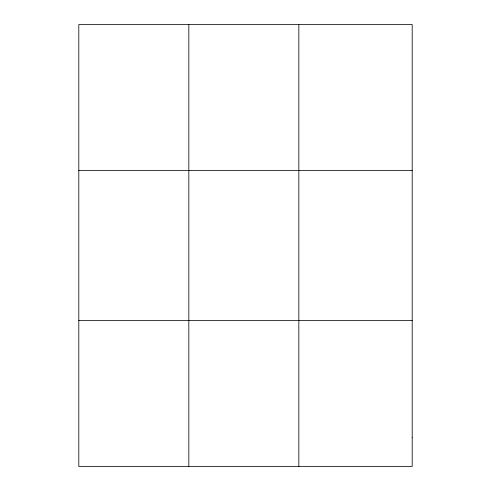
<?xml version="1.0" encoding="UTF-8"?>
<svg xmlns="http://www.w3.org/2000/svg" width="491" height="491" viewBox="0 0 491 491"><rect width="100%" height="100%" fill="white"/><g stroke="black" fill="none" stroke-linecap="round" stroke-linejoin="round"><path stroke-width="0.74" d="M78.806 170.377L412.195 170.377M78.806 320.623L412.195 320.623M298.841 24.55L298.841 466.45M188.826 24.55L188.826 466.45M412.195 437.285L412.195 466.45L78.806 466.45L78.806 24.55L412.195 24.55L412.195 437.285"/></g></svg>
